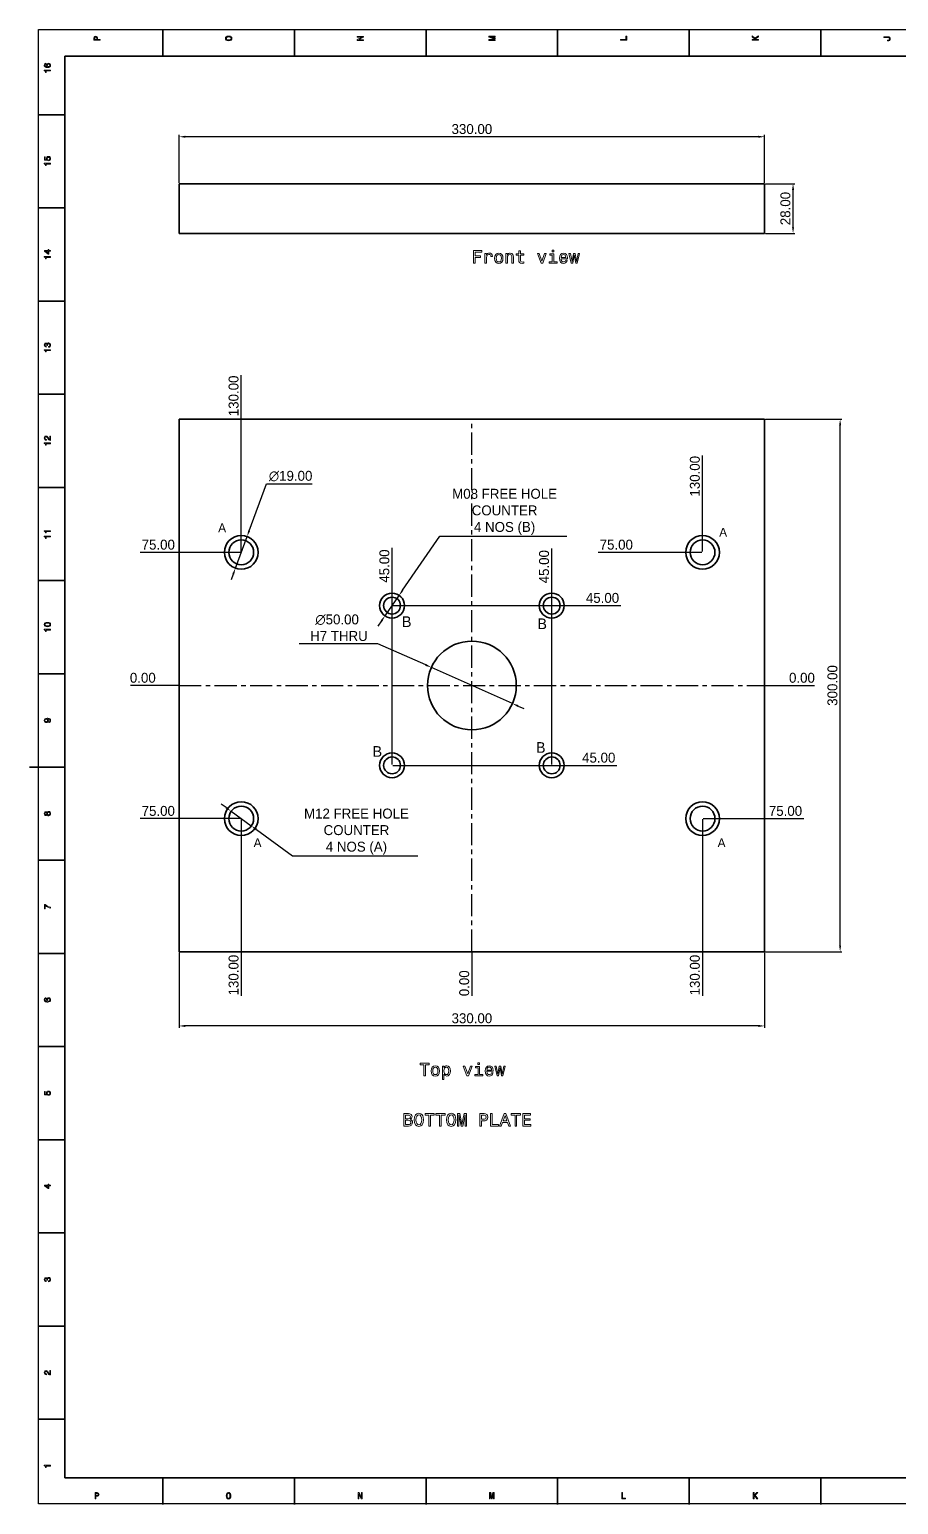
# Model space of a CAD drawing. Extents: x 0 to 1189, y 0 to 841.
# Drawn here: x 0 to 490, y 5 to 836 of the extents above; entities that cross this region are included whole.
import ezdxf

# ---------------------------------------------------------------- set-up
doc = ezdxf.new("R2010")
doc.units = 0
doc.linetypes.add('CENTER', pattern=[2, 1.25, -0.25, 0.25, -0.25])
doc.layers.add('LEVEL0', color=7, linetype='Continuous')
doc.dimstyles.new('5.6', dxfattribs={"dimtxt": 5.6, "dimasz": 3.5, "dimexe": 1, "dimexo": 0.4, "dimgap": 1.5, "dimtad": 1, "dimtoh": 1, "dimzin": 0, "dimdsep": 46, "dimtxsty": 'Standard', "dimcen": 0, "dimclrd": 5, "dimclre": 5, "dimclrt": 240, "dimadec": 0, "dimazin": 0, "dimtfac": 1, "dimtmove": 0, "dimatfit": 0, "dimfxl": 1, "dimtolj": 1, "dimtzin": 0, "dimarcsym": 1})

# ---------------------------------------------------------------- blocks, each defined once
blk = doc.blocks.new('*D55')
at = {"color": 5, "lineweight": -2, "transparency": 16777216}
blk.add_line((414.76, 466.43), (442.39, 466.43), dxfattribs=at)
at = {"layer": 'Defpoints', "color": 0, "transparency": 16777216}
for p in [(249.36, 466.43), (414.36, 466.43), (426.89, 466.43)]:
    blk.add_point(p, dxfattribs=at)
at = {"color": 240, "transparency": 16777216, "insert": (435.39, 470.73), "char_height": 5.6, "attachment_point": 5}
blk.add_mtext('\\A1;0.00', dxfattribs=at)
blk = doc.blocks.new('*D56')
at = {"color": 5, "lineweight": -2, "transparency": 16777216}
blk.add_line((249.36, 316.03), (249.36, 291.66), dxfattribs=at)
at = {"layer": 'Defpoints', "color": 0, "transparency": 16777216}
for p in [(249.36, 466.43), (249.36, 316.43), (249.36, 307.16)]:
    blk.add_point(p, dxfattribs=at)
at = {"color": 240, "transparency": 16777216, "insert": (245.06, 298.66), "char_height": 5.6, "attachment_point": 5, "rotation": 90}
blk.add_mtext('\\A1;0.00', dxfattribs=at)
blk = doc.blocks.new('*D57')
at = {"color": 5, "lineweight": -2, "transparency": 16777216}
blk.add_line((83.96, 466.43), (56.87, 466.43), dxfattribs=at)
at = {"layer": 'Defpoints', "color": 0, "transparency": 16777216}
for p in [(72.37, 466.43), (84.36, 466.43), (249.36, 466.43)]:
    blk.add_point(p, dxfattribs=at)
at = {"color": 240, "transparency": 16777216, "insert": (63.87, 470.73), "char_height": 5.6, "attachment_point": 5}
blk.add_mtext('\\A1;0.00', dxfattribs=at)
blk = doc.blocks.new('*D58')
at = {"color": 5, "lineweight": -2, "transparency": 16777216}
blk.add_line((119.36, 391.03), (119.36, 291.59), dxfattribs=at)
at = {"layer": 'Defpoints', "color": 0, "transparency": 16777216}
for p in [(249.36, 466.43), (119.36, 391.43), (119.36, 316.43)]:
    blk.add_point(p, dxfattribs=at)
at = {"color": 240, "transparency": 16777216, "insert": (115.06, 303.26), "char_height": 5.6, "attachment_point": 5, "rotation": 90}
blk.add_mtext('\\A1;130.00', dxfattribs=at)
blk = doc.blocks.new('*D59')
at = {"color": 5, "lineweight": -2, "transparency": 16777216}
blk.add_line((118.96, 391.43), (62.32, 391.43), dxfattribs=at)
at = {"layer": 'Defpoints', "color": 0, "transparency": 16777216}
for p in [(249.36, 466.43), (84.36, 391.43), (119.36, 391.43)]:
    blk.add_point(p, dxfattribs=at)
at = {"color": 240, "transparency": 16777216, "insert": (72.59, 395.73), "char_height": 5.6, "attachment_point": 5}
blk.add_mtext('\\A1;75.00', dxfattribs=at)
blk = doc.blocks.new('*D60')
at = {"color": 5, "lineweight": -2, "transparency": 16777216}
blk.add_line((204.36, 421.83), (204.36, 543.98), dxfattribs=at)
at = {"layer": 'Defpoints', "color": 0, "transparency": 16777216}
for p in [(204.36, 521.94), (249.36, 466.43), (204.36, 421.43)]:
    blk.add_point(p, dxfattribs=at)
at = {"color": 240, "transparency": 16777216, "insert": (200.06, 533.71), "char_height": 5.6, "attachment_point": 5, "rotation": 90}
blk.add_mtext('\\A1;45.00', dxfattribs=at)
blk = doc.blocks.new('*D61')
at = {"color": 5, "lineweight": -2, "transparency": 16777216}
blk.add_line((204.76, 421.43), (331.12, 421.43), dxfattribs=at)
at = {"layer": 'Defpoints', "color": 0, "transparency": 16777216}
for p in [(249.36, 466.43), (204.36, 421.43), (309.08, 421.43)]:
    blk.add_point(p, dxfattribs=at)
at = {"color": 240, "transparency": 16777216, "insert": (320.85, 425.73), "char_height": 5.6, "attachment_point": 5}
blk.add_mtext('\\A1;45.00', dxfattribs=at)
blk = doc.blocks.new('*D64')
at = {"color": 5, "lineweight": -2, "transparency": 16777216}
blk.add_line((378.96, 541.43), (320.49, 541.43), dxfattribs=at)
at = {"layer": 'Defpoints', "color": 0, "transparency": 16777216}
for p in [(342.52, 541.43), (379.36, 541.43), (249.36, 466.43)]:
    blk.add_point(p, dxfattribs=at)
at = {"color": 240, "transparency": 16777216, "insert": (330.75, 545.73), "char_height": 5.6, "attachment_point": 5}
blk.add_mtext('\\A1;75.00', dxfattribs=at)
blk = doc.blocks.new('*D65')
at = {"color": 5, "lineweight": -2, "transparency": 16777216}
blk.add_line((379.36, 541.83), (379.36, 595.97), dxfattribs=at)
at = {"layer": 'Defpoints', "color": 0, "transparency": 16777216}
for p in [(379.36, 571.14), (379.36, 541.43), (249.36, 466.43)]:
    blk.add_point(p, dxfattribs=at)
at = {"color": 240, "transparency": 16777216, "insert": (375.06, 584.3), "char_height": 5.6, "attachment_point": 5, "rotation": 90}
blk.add_mtext('\\A1;130.00', dxfattribs=at)
blk = doc.blocks.new('*D66')
at = {"color": 5, "lineweight": -2, "transparency": 16777216}
blk.add_line((379.76, 391.43), (436.39, 391.43), dxfattribs=at)
at = {"layer": 'Defpoints', "color": 0, "transparency": 16777216}
for p in [(249.36, 466.43), (379.36, 391.43), (414.36, 391.43)]:
    blk.add_point(p, dxfattribs=at)
at = {"color": 240, "transparency": 16777216, "insert": (426.12, 395.73), "char_height": 5.6, "attachment_point": 5}
blk.add_mtext('\\A1;75.00', dxfattribs=at)
blk = doc.blocks.new('*D67')
at = {"color": 5, "lineweight": -2, "transparency": 16777216}
blk.add_line((379.36, 391.03), (379.36, 291.59), dxfattribs=at)
at = {"layer": 'Defpoints', "color": 0, "transparency": 16777216}
for p in [(249.36, 466.43), (379.36, 391.43), (379.36, 316.43)]:
    blk.add_point(p, dxfattribs=at)
at = {"color": 240, "transparency": 16777216, "insert": (375.06, 303.26), "char_height": 5.6, "attachment_point": 5, "rotation": 90}
blk.add_mtext('\\A1;130.00', dxfattribs=at)
blk = doc.blocks.new('*D68')
at = {"color": 5, "lineweight": -2, "transparency": 16777216}
blk.add_line((118.96, 541.43), (62.32, 541.43), dxfattribs=at)
at = {"layer": 'Defpoints', "color": 0, "transparency": 16777216}
for p in [(84.36, 541.43), (119.36, 541.43), (249.36, 466.43)]:
    blk.add_point(p, dxfattribs=at)
at = {"color": 240, "transparency": 16777216, "insert": (72.59, 545.73), "char_height": 5.6, "attachment_point": 5}
blk.add_mtext('\\A1;75.00', dxfattribs=at)
blk = doc.blocks.new('*D69')
at = {"color": 5, "lineweight": -2, "transparency": 16777216}
blk.add_line((119.36, 541.83), (119.36, 641.26), dxfattribs=at)
at = {"layer": 'Defpoints', "color": 0, "transparency": 16777216}
for p in [(119.36, 616.43), (119.36, 541.43), (249.36, 466.43)]:
    blk.add_point(p, dxfattribs=at)
at = {"color": 240, "transparency": 16777216, "insert": (115.06, 629.59), "char_height": 5.6, "attachment_point": 5, "rotation": 90}
blk.add_mtext('\\A1;130.00', dxfattribs=at)
blk = doc.blocks.new('*D70')
at = {"color": 5, "lineweight": -2, "transparency": 16777216}
blk.add_line((294.36, 421.83), (294.36, 543.61), dxfattribs=at)
at = {"layer": 'Defpoints', "color": 0, "transparency": 16777216}
for p in [(294.36, 521.58), (249.36, 466.43), (294.36, 421.43)]:
    blk.add_point(p, dxfattribs=at)
at = {"color": 240, "transparency": 16777216, "insert": (290.06, 533.35), "char_height": 5.6, "attachment_point": 5, "rotation": 90}
blk.add_mtext('\\A1;45.00', dxfattribs=at)
blk = doc.blocks.new('*D71')
at = {"color": 5, "lineweight": -2, "transparency": 16777216}
blk.add_line((204.76, 511.43), (333.24, 511.43), dxfattribs=at)
at = {"layer": 'Defpoints', "color": 0, "transparency": 16777216}
for p in [(204.36, 511.43), (311.21, 511.43), (249.36, 466.43)]:
    blk.add_point(p, dxfattribs=at)
at = {"color": 240, "transparency": 16777216, "insert": (322.98, 515.73), "char_height": 5.6, "attachment_point": 5}
blk.add_mtext('\\A1;45.00', dxfattribs=at)
blk = doc.blocks.new('*D72')
at = {"color": 5, "lineweight": -2, "transparency": 16777216}
for p, q in [((84.36, 749.53), (84.36, 776.58)), ((410.86, 775.58), (87.86, 775.58)), ((414.36, 749.53), (414.36, 776.58))]:
    blk.add_line(p, q, dxfattribs=at)
at = {"color": 5, "transparency": 16777216}
for points in [[(87.86, 776.16), (87.86, 775), (84.36, 775.58)], [(410.86, 776.16), (410.86, 775), (414.36, 775.58)]]:
    blk.add_solid(points, dxfattribs=at)
at = {"layer": 'Defpoints', "color": 0, "transparency": 16777216}
for p in [(84.36, 775.58), (84.36, 749.13), (414.36, 749.13)]:
    blk.add_point(p, dxfattribs=at)
at = {"color": 240, "transparency": 16777216, "insert": (249.36, 779.88), "char_height": 5.6, "attachment_point": 5}
blk.add_mtext('\\A1;330.00', dxfattribs=at)
blk = doc.blocks.new('*D73')
at = {"color": 5, "lineweight": -2, "transparency": 16777216}
for p, q in [((414.76, 749.13), (431.38, 749.13)), ((430.38, 724.63), (430.38, 745.63)), ((414.76, 721.13), (431.38, 721.13))]:
    blk.add_line(p, q, dxfattribs=at)
at = {"color": 5, "transparency": 16777216}
for points in [[(429.79, 745.63), (430.96, 745.63), (430.38, 749.13)], [(429.79, 724.63), (430.96, 724.63), (430.38, 721.13)]]:
    blk.add_solid(points, dxfattribs=at)
at = {"layer": 'Defpoints', "color": 0, "transparency": 16777216}
for p in [(414.36, 749.13), (430.38, 749.13), (414.36, 721.13)]:
    blk.add_point(p, dxfattribs=at)
at = {"color": 240, "transparency": 16777216, "insert": (426.08, 735.13), "char_height": 5.6, "attachment_point": 5, "rotation": 90}
blk.add_mtext('\\A1;28.00', dxfattribs=at)
blk = doc.blocks.new('*D74')
at = {"color": 5, "lineweight": -2, "transparency": 16777216}
for p, q in [((84.36, 316.03), (84.36, 273.61)), ((414.36, 316.03), (414.36, 273.61)), ((410.86, 274.61), (87.86, 274.61))]:
    blk.add_line(p, q, dxfattribs=at)
at = {"color": 5, "transparency": 16777216}
for points in [[(87.86, 275.2), (87.86, 274.03), (84.36, 274.61)], [(410.86, 275.2), (410.86, 274.03), (414.36, 274.61)]]:
    blk.add_solid(points, dxfattribs=at)
at = {"layer": 'Defpoints', "color": 0, "transparency": 16777216}
for p in [(84.36, 316.43), (414.36, 316.43), (84.36, 274.61)]:
    blk.add_point(p, dxfattribs=at)
at = {"color": 240, "transparency": 16777216, "insert": (249.36, 278.91), "char_height": 5.6, "attachment_point": 5}
blk.add_mtext('\\A1;330.00', dxfattribs=at)
blk = doc.blocks.new('*D75')
at = {"color": 5, "lineweight": -2, "transparency": 16777216}
for p, q in [((196.36, 489.98), (151.92, 489.98)), ((223.31, 478), (196.36, 489.98)), ((272.2, 456.28), (226.51, 476.58)), ((275.4, 454.85), (278.6, 453.43))]:
    blk.add_line(p, q, dxfattribs=at)
at = {"color": 5, "transparency": 16777216}
for points in [[(223.55, 478.53), (223.07, 477.47), (226.51, 476.58)], [(275.64, 455.39), (275.16, 454.32), (272.2, 456.28)]]:
    blk.add_solid(points, dxfattribs=at)
at = {"layer": 'Defpoints', "color": 0, "transparency": 16777216}
for p in [(226.51, 476.58), (272.2, 456.28)]:
    blk.add_point(p, dxfattribs=at)
at = {"color": 240, "transparency": 16777216, "insert": (173.39, 498.94), "char_height": 5.6, "attachment_point": 5}
blk.add_mtext('\\A1;∅50.00 \\P H7 THRU', dxfattribs=at)
blk = doc.blocks.new('*D76')
at = {"color": 5, "lineweight": -2, "transparency": 16777216}
for p, q in [((110.86, 397.59), (108.02, 399.65)), ((113.69, 395.54), (125.02, 387.32)), ((127.86, 385.26), (148.26, 370.47)), ((148.26, 370.47), (218.83, 370.47))]:
    blk.add_line(p, q, dxfattribs=at)
at = {"color": 5, "transparency": 16777216}
for points in [[(111.2, 398.06), (110.51, 397.12), (113.69, 395.54)], [(128.2, 385.74), (127.51, 384.79), (125.02, 387.32)]]:
    blk.add_solid(points, dxfattribs=at)
at = {"layer": 'Defpoints', "color": 0, "transparency": 16777216}
for p in [(113.69, 395.54), (125.02, 387.32)]:
    blk.add_point(p, dxfattribs=at)
at = {"color": 240, "transparency": 16777216, "insert": (184.29, 384.1), "char_height": 5.6, "attachment_point": 5}
blk.add_mtext('\\A1;M12 FREE HOLE\\PCOUNTER\\P4 NOS (A)', dxfattribs=at)
blk = doc.blocks.new('*D78')
at = {"color": 5, "lineweight": -2, "transparency": 16777216}
for p, q in [((210.3, 520.08), (231.29, 550.61)), ((231.29, 550.61), (302.79, 550.61)), ((200.39, 505.66), (208.32, 517.2)), ((198.41, 502.77), (196.42, 499.89))]:
    blk.add_line(p, q, dxfattribs=at)
at = {"color": 5, "transparency": 16777216}
for points in [[(209.82, 520.41), (210.78, 519.75), (208.32, 517.2)], [(197.93, 503.11), (198.89, 502.44), (200.39, 505.66)]]:
    blk.add_solid(points, dxfattribs=at)
at = {"layer": 'Defpoints', "color": 0, "transparency": 16777216}
for p in [(208.32, 517.2), (200.39, 505.66)]:
    blk.add_point(p, dxfattribs=at)
at = {"color": 240, "transparency": 16777216, "insert": (267.79, 564.24), "char_height": 5.6, "attachment_point": 5}
blk.add_mtext('\\A1;M08 FREE HOLE\\PCOUNTER\\P4 NOS (B)', dxfattribs=at)
blk = doc.blocks.new('*D80')
at = {"color": 5, "lineweight": -2, "transparency": 16777216}
for p, q in [((123.84, 553.63), (133.55, 580.06)), ((133.55, 580.06), (159.31, 580.06)), ((116.08, 532.51), (122.63, 550.34)), ((114.87, 529.22), (113.67, 525.94))]:
    blk.add_line(p, q, dxfattribs=at)
at = {"color": 5, "transparency": 16777216}
for points in [[(123.29, 553.83), (124.39, 553.43), (122.63, 550.34)], [(114.33, 529.43), (115.42, 529.02), (116.08, 532.51)]]:
    blk.add_solid(points, dxfattribs=at)
at = {"layer": 'Defpoints', "color": 0, "transparency": 16777216}
for p in [(122.63, 550.34), (116.08, 532.51)]:
    blk.add_point(p, dxfattribs=at)
at = {"color": 240, "transparency": 16777216, "insert": (147.18, 584.36), "char_height": 5.6, "attachment_point": 5}
blk.add_mtext('\\A1;∅19.00', dxfattribs=at)
blk = doc.blocks.new('*D113')
at = {"color": 5, "lineweight": -2, "transparency": 16777216}
for p, q in [((414.76, 616.43), (457.9, 616.43)), ((456.9, 319.93), (456.9, 612.93)), ((414.76, 316.43), (457.9, 316.43))]:
    blk.add_line(p, q, dxfattribs=at)
at = {"color": 5, "transparency": 16777216}
for points in [[(456.32, 612.93), (457.49, 612.93), (456.9, 616.43)], [(456.32, 319.93), (457.49, 319.93), (456.9, 316.43)]]:
    blk.add_solid(points, dxfattribs=at)
at = {"layer": 'Defpoints', "color": 0, "transparency": 16777216}
for p in [(414.36, 616.43), (456.9, 616.43), (414.36, 316.43)]:
    blk.add_point(p, dxfattribs=at)
at = {"color": 240, "transparency": 16777216, "insert": (452.6, 466.43), "char_height": 5.6, "attachment_point": 5, "rotation": 90}
blk.add_mtext('\\A1;300.00', dxfattribs=at)

msp = doc.modelspace()

# ---------------------------------------------------------------- linework, layer by layer
at = {"color": 7, "lineweight": 35, "ltscale": 0.375}
for p, q in [((75.1, 821), (75.1, 836)), ((149.3, 821), (149.3, 836)), ((223.5, 821), (223.5, 836)), ((297.7, 821), (297.7, 836)), ((371.9, 821), (371.9, 836)), ((446.1, 821), (446.1, 836)), ((20, 788), (5, 788)), ((20, 735.5), (5, 735.5)), ((20, 683), (5, 683)), ((20, 630.5), (5, 630.5)), ((20, 578), (5, 578)), ((20, 525.5), (5, 525.5)), ((20, 473), (5, 473)), ((20, 368), (5, 368)), ((20, 315.5), (5, 315.5)), ((20, 263), (5, 263)), ((20, 210.5), (5, 210.5)), ((20, 158), (5, 158)), ((20, 105.5), (5, 105.5)), ((20, 53), (5, 53)), ((75.1, 20), (75.1, 5)), ((149.3, 20), (149.3, 5)), ((223.5, 20), (223.5, 5)), ((297.7, 20), (297.7, 5)), ((371.9, 20), (371.9, 5)), ((446.1, 20), (446.1, 5))]:
    msp.add_line(p, q, dxfattribs=at)
at = {"color": 7, "lineweight": 35}
for p, q in [((1169, 821), (20, 821)), ((20, 821), (20, 20)), ((84.355, 721.132), (84.355, 749.132)), ((414.355, 749.132), (84.355, 749.132)), ((414.355, 721.132), (414.355, 749.132)), ((414.355, 721.132), (84.355, 721.132)), ((84.355, 616.427), (414.355, 616.427)), ((84.355, 316.427), (84.355, 616.427)), ((414.355, 616.427), (414.355, 316.427)), ((20, 420.5), (0, 420.5)), ((414.355, 316.427), (84.355, 316.427)), ((20, 20), (1169, 20))]:
    msp.add_line(p, q, dxfattribs=at)
msp.add_lwpolyline([(5, 836), (1183.989, 836), (1183.989, 5.302), (5, 5.302)], close=True)
at = {"color": 7, "lineweight": 13}
for points in [[(39.833, 829.936), (39.833, 830.4), (38.356, 830.4), (38.356, 830.914), (38.33, 831.434), (38.154, 831.847), (37.811, 832.115), (37.342, 832.205), (36.908, 832.135), (36.59, 831.933), (36.399, 831.6), (36.333, 831.146), (36.333, 829.936)], [(36.762, 831.02), (36.792, 831.323), (36.888, 831.545), (37.064, 831.676), (37.342, 831.721), (37.634, 831.671), (37.811, 831.535), (37.902, 831.303), (37.927, 830.985), (37.927, 830.4), (36.762, 830.4)], [(112.283, 829.704), (113.07, 829.795), (113.65, 830.057), (114.008, 830.465), (114.129, 831), (114.008, 831.53), (113.65, 831.943), (113.07, 832.2), (112.283, 832.296), (111.502, 832.2), (111.184, 832.089), (110.922, 831.943), (110.563, 831.53), (110.473, 831.277), (110.437, 831), (110.563, 830.46), (110.916, 830.052), (111.496, 829.795)], [(112.283, 830.188), (111.673, 830.244), (111.224, 830.41), (110.952, 830.667), (110.856, 831), (110.952, 831.328), (111.229, 831.585), (111.678, 831.751), (112.283, 831.812), (112.893, 831.751), (113.342, 831.585), (113.615, 831.328), (113.705, 831), (113.615, 830.667), (113.342, 830.41), (112.898, 830.244)], [(188.233, 829.85), (188.233, 830.269), (185.364, 830.269), (188.233, 831.61), (188.233, 832.15), (184.733, 832.15), (184.733, 831.726), (187.603, 831.726), (184.733, 830.4), (184.733, 829.85)], [(262.433, 829.739), (262.433, 830.128), (259.256, 830.128), (262.433, 830.783), (262.433, 831.217), (259.256, 831.867), (262.433, 831.867), (262.433, 832.261), (258.933, 832.261), (258.933, 831.646), (262.02, 831), (258.933, 830.359), (258.933, 829.739)], [(336.633, 829.976), (336.633, 832.226), (336.21, 832.226), (336.21, 830.44), (333.133, 830.44), (333.133, 829.976)], [(410.833, 829.906), (410.833, 830.37), (409.588, 830.37), (409.144, 830.783), (410.833, 831.958), (410.833, 832.523), (408.806, 831.111), (407.333, 832.483), (407.333, 831.867), (408.952, 830.37), (407.333, 830.37), (407.333, 829.906)], [(483.873, 831.403), (484.246, 831.368), (484.504, 831.262), (484.66, 831.045), (484.705, 830.713), (484.66, 830.385), (484.514, 830.168), (484.257, 830.042), (483.883, 830.006), (483.631, 830.017), (483.631, 829.563), (483.888, 829.553), (484.448, 829.613), (484.837, 829.82), (485.053, 830.178), (485.129, 830.708), (485.053, 831.232), (484.837, 831.59), (484.453, 831.797), (483.893, 831.862), (481.533, 831.862), (481.533, 831.403)], [(9.276, 816.978), (8.868, 816.883), (8.565, 816.661), (8.374, 816.318), (8.308, 815.874), (8.343, 815.576), (8.439, 815.319), (8.595, 815.092), (8.817, 814.901), (9.095, 814.749), (9.433, 814.638), (9.831, 814.568), (10.28, 814.548), (10.996, 814.628), (11.515, 814.875), (11.828, 815.274), (11.934, 815.818), (11.843, 816.308), (11.606, 816.681), (11.233, 816.923), (10.759, 817.009), (10.28, 816.923), (9.912, 816.691), (9.68, 816.333), (9.599, 815.889), (9.7, 815.41), (9.987, 815.052), (9.433, 815.128), (9.034, 815.289), (8.797, 815.536), (8.716, 815.879), (8.757, 816.131), (8.863, 816.323), (9.039, 816.449), (9.276, 816.514)], [(10.764, 816.519), (11.082, 816.464), (11.324, 816.323), (11.485, 816.096), (11.536, 815.813), (11.485, 815.516), (11.329, 815.289), (11.087, 815.143), (10.769, 815.097), (10.456, 815.148), (10.219, 815.289), (10.068, 815.521), (10.013, 815.834), (10.068, 816.106), (10.214, 816.323), (10.451, 816.464)], [(11.833, 812.641), (11.833, 813.1), (8.308, 813.1), (8.308, 812.757), (8.616, 812.666), (8.822, 812.485), (8.943, 812.208), (8.984, 811.824), (9.342, 811.824), (9.342, 812.641)], [(11.833, 760.141), (11.833, 760.6), (8.308, 760.6), (8.308, 760.257), (8.616, 760.166), (8.822, 759.985), (8.943, 759.708), (8.984, 759.324), (9.342, 759.324), (9.342, 760.141)], [(10.92, 762.017), (11.334, 762.128), (11.657, 762.375), (11.858, 762.738), (11.934, 763.202), (11.843, 763.712), (11.596, 764.11), (11.203, 764.362), (10.698, 764.458), (10.229, 764.372), (9.861, 764.13), (9.624, 763.752), (9.539, 763.263), (9.599, 762.885), (9.765, 762.592), (8.822, 762.733), (8.822, 764.267), (8.409, 764.267), (8.409, 762.396), (10.265, 762.118), (10.265, 762.522), (10.028, 762.814), (9.942, 763.187), (9.997, 763.51), (10.159, 763.757), (10.406, 763.914), (10.724, 763.969), (11.041, 763.914), (11.289, 763.752), (11.445, 763.505), (11.5, 763.187), (11.465, 762.92), (11.349, 762.713), (11.168, 762.562), (10.92, 762.486)], [(11.833, 707.641), (11.833, 708.1), (8.308, 708.1), (8.308, 707.757), (8.616, 707.666), (8.822, 707.485), (8.943, 707.208), (8.984, 706.824), (9.342, 706.824), (9.342, 707.641)], [(11.833, 711.045), (11.833, 711.499), (10.966, 711.499), (10.966, 711.999), (10.562, 711.999), (10.562, 711.499), (8.409, 711.499), (8.409, 711.04), (10.522, 709.507), (10.966, 709.507), (10.966, 711.045)], [(10.562, 709.931), (8.994, 711.045), (10.562, 711.045)], [(250.324, 704.419), (251.262, 704.419), (251.262, 707.636), (254.207, 707.636), (254.207, 708.473), (251.262, 708.473), (251.262, 710.571), (254.883, 710.571), (254.883, 711.419), (250.324, 711.419)], [(256.708, 704.419), (257.596, 704.419), (257.596, 707.515), (257.687, 708.262), (257.959, 708.796), (258.403, 709.119), (258.998, 709.23), (259.442, 709.159), (259.775, 708.957), (259.976, 708.615), (260.047, 708.151), (260.945, 708.151), (260.824, 708.968), (260.491, 709.553), (259.936, 709.906), (259.18, 710.027), (258.665, 709.946), (258.221, 709.744), (257.828, 709.401), (257.515, 708.937), (257.515, 709.835), (256.708, 709.835)], [(262.185, 707.122), (262.347, 705.891), (262.811, 704.983), (263.547, 704.419), (264.536, 704.227), (265.514, 704.419), (266.25, 704.973), (266.714, 705.881), (266.886, 707.122), (266.714, 708.352), (266.25, 709.27), (265.514, 709.825), (264.536, 710.027), (263.547, 709.825), (262.811, 709.26), (262.347, 708.352)], [(263.093, 707.132), (263.184, 708.04), (263.466, 708.695), (263.92, 709.099), (264.536, 709.24), (265.141, 709.099), (265.595, 708.705), (265.877, 708.04), (265.978, 707.132), (265.877, 706.214), (265.595, 705.548), (265.141, 705.145), (264.536, 705.014), (263.92, 705.145), (263.466, 705.548), (263.184, 706.214)], [(268.52, 704.419), (269.407, 704.419), (269.407, 707.545), (269.498, 708.262), (269.791, 708.786), (270.244, 709.109), (270.85, 709.23), (271.334, 709.129), (271.636, 708.857), (271.788, 708.403), (271.838, 707.798), (271.838, 704.419), (272.726, 704.419), (272.726, 707.979), (272.685, 708.695), (272.504, 709.29), (271.909, 709.835), (270.981, 710.027), (270.466, 709.956), (270.033, 709.764), (269.659, 709.442), (269.367, 709.008), (269.367, 709.835), (268.52, 709.835)], [(275.782, 708.897), (275.782, 706.184), (275.842, 705.306), (276.125, 704.701), (276.69, 704.348), (277.648, 704.227), (278.697, 704.277), (278.697, 705.044), (277.93, 704.983), (277.234, 705.064), (276.861, 705.316), (276.7, 705.74), (276.67, 706.335), (276.67, 708.897), (278.697, 708.897), (278.697, 709.653), (276.67, 709.653), (276.67, 711.237), (275.782, 711.237), (275.782, 709.653), (274.249, 709.653), (274.249, 708.897)], [(288.36, 704.419), (289.298, 704.419), (291.275, 709.835), (290.357, 709.835), (288.834, 705.468), (287.28, 709.835), (286.353, 709.835)], [(295.521, 705.165), (295.521, 709.653), (293.242, 709.653), (293.242, 708.897), (294.634, 708.897), (294.634, 705.165), (292.818, 705.165), (292.818, 704.419), (297.357, 704.419), (297.357, 705.165)], [(295.551, 711.661), (294.613, 711.661), (294.613, 710.652), (295.551, 710.652)], [(299.657, 706.87), (303.207, 706.87), (303.217, 707.283), (303.056, 708.443), (302.612, 709.31), (301.906, 709.835), (300.968, 710.027), (300.05, 709.825), (299.344, 709.26), (298.89, 708.342), (298.729, 707.132), (298.88, 705.891), (299.334, 704.983), (300.03, 704.419), (300.938, 704.227), (301.724, 704.358), (302.37, 704.701), (302.844, 705.246), (303.116, 705.972), (302.239, 705.972), (302.057, 705.568), (301.795, 705.266), (301.048, 705.024), (300.474, 705.135), (300.04, 705.488), (299.757, 706.063), (299.657, 706.839)], [(299.657, 707.616), (299.768, 708.312), (300.04, 708.826), (300.453, 709.139), (300.998, 709.25), (301.533, 709.139), (301.946, 708.826), (302.198, 708.312), (302.289, 707.616)], [(306.233, 704.419), (307.04, 709.018), (307.847, 704.419), (308.694, 704.419), (310.025, 709.835), (309.168, 709.835), (308.27, 705.236), (307.474, 709.835), (306.596, 709.835), (305.799, 705.236), (304.902, 709.835), (304.054, 709.835), (305.386, 704.419)], [(10.734, 656.997), (10.769, 656.997), (11.253, 657.078), (11.616, 657.315), (11.848, 657.688), (11.934, 658.182), (11.848, 658.707), (11.626, 659.1), (11.273, 659.352), (10.82, 659.443), (10.522, 659.403), (10.28, 659.292), (10.093, 659.11), (9.957, 658.868), (9.685, 659.196), (9.251, 659.312), (8.858, 659.236), (8.56, 659.019), (8.374, 658.666), (8.308, 658.182), (8.389, 657.728), (8.611, 657.38), (8.964, 657.153), (9.433, 657.078), (9.468, 657.078), (9.468, 657.527), (9.145, 657.567), (8.913, 657.698), (8.772, 657.91), (8.722, 658.208), (8.762, 658.47), (8.868, 658.661), (9.039, 658.777), (9.271, 658.823), (9.518, 658.777), (9.685, 658.656), (9.786, 658.445), (9.816, 658.157), (9.811, 657.96), (10.209, 657.96), (10.199, 658.208), (10.245, 658.525), (10.366, 658.762), (10.562, 658.903), (10.82, 658.954), (11.112, 658.898), (11.329, 658.752), (11.465, 658.52), (11.51, 658.213), (11.46, 657.895), (11.309, 657.663), (11.067, 657.517), (10.734, 657.461)], [(11.833, 655.141), (11.833, 655.6), (8.308, 655.6), (8.308, 655.257), (8.616, 655.166), (8.822, 654.985), (8.943, 654.708), (8.984, 654.324), (9.342, 654.324), (9.342, 655.141)], [(11.833, 604.537), (11.833, 606.943), (11.399, 606.943), (11.399, 605.042), (11.162, 605.148), (10.966, 605.329), (10.608, 605.889), (10.456, 606.187), (10.24, 606.519), (9.987, 606.756), (9.69, 606.893), (9.352, 606.943), (8.928, 606.857), (8.595, 606.62), (8.384, 606.257), (8.308, 605.788), (8.394, 605.304), (8.631, 604.936), (9.009, 604.699), (9.508, 604.618), (9.579, 604.618), (9.579, 605.077), (9.539, 605.077), (9.196, 605.122), (8.943, 605.259), (8.782, 605.476), (8.727, 605.763), (8.777, 606.055), (8.903, 606.272), (9.1, 606.414), (9.347, 606.464), (9.579, 606.429), (9.776, 606.333), (9.947, 606.172), (10.098, 605.95), (10.26, 605.652), (10.572, 605.158), (10.905, 604.81), (11.309, 604.603), (11.818, 604.537)], [(11.833, 602.641), (11.833, 603.1), (8.308, 603.1), (8.308, 602.757), (8.616, 602.666), (8.822, 602.485), (8.943, 602.208), (8.984, 601.824), (9.342, 601.824), (9.342, 602.641)], [(11.833, 553.177), (11.833, 553.636), (8.308, 553.636), (8.308, 553.293), (8.616, 553.202), (8.822, 553.021), (8.943, 552.744), (8.984, 552.36), (9.342, 552.36), (9.342, 553.177)], [(11.833, 550.141), (11.833, 550.6), (8.308, 550.6), (8.308, 550.257), (8.616, 550.166), (8.822, 549.985), (8.943, 549.708), (8.984, 549.324), (9.342, 549.324), (9.342, 550.141)], [(10.124, 499.553), (10.915, 499.628), (11.48, 499.865), (11.823, 500.244), (11.934, 500.768), (11.823, 501.287), (11.48, 501.666), (10.915, 501.898), (10.124, 501.978), (9.337, 501.898), (9.024, 501.802), (8.767, 501.666), (8.424, 501.287), (8.308, 500.768), (8.424, 500.244), (8.772, 499.865), (9.337, 499.628)], [(10.124, 500.037), (9.513, 500.077), (9.075, 500.203), (8.817, 500.43), (8.727, 500.768), (8.817, 501.101), (9.075, 501.328), (9.513, 501.454), (10.124, 501.494), (10.739, 501.454), (11.178, 501.328), (11.435, 501.101), (11.521, 500.768), (11.435, 500.43), (11.178, 500.203), (10.739, 500.077)], [(11.833, 497.641), (11.833, 498.1), (8.308, 498.1), (8.308, 497.757), (8.616, 497.666), (8.822, 497.485), (8.943, 497.208), (8.984, 496.824), (9.342, 496.824), (9.342, 497.641)], [(10.966, 445.54), (11.364, 445.615), (11.672, 445.832), (11.863, 446.175), (11.934, 446.629), (11.899, 446.927), (11.808, 447.194), (11.652, 447.421), (11.43, 447.612), (11.152, 447.764), (10.809, 447.875), (10.416, 447.94), (9.962, 447.965), (9.251, 447.88), (8.732, 447.633), (8.419, 447.239), (8.308, 446.7), (8.399, 446.205), (8.641, 445.832), (9.014, 445.59), (9.483, 445.509), (9.967, 445.59), (10.335, 445.827), (10.567, 446.18), (10.643, 446.629), (10.547, 447.103), (10.255, 447.461), (10.814, 447.38), (11.213, 447.219), (11.45, 446.972), (11.526, 446.634), (11.49, 446.372), (11.379, 446.18), (11.203, 446.054), (10.966, 446.004)], [(9.478, 445.999), (9.165, 446.049), (8.918, 446.19), (8.762, 446.412), (8.706, 446.7), (8.762, 446.997), (8.918, 447.224), (9.16, 447.365), (9.473, 447.421), (9.791, 447.365), (10.028, 447.224), (10.174, 446.992), (10.224, 446.684), (10.174, 446.407), (10.028, 446.19), (9.796, 446.049)], [(9.947, 393.625), (10.088, 393.367), (10.285, 393.191), (10.532, 393.08), (10.83, 393.045), (11.278, 393.125), (11.626, 393.357), (11.848, 393.736), (11.934, 394.25), (11.848, 394.759), (11.626, 395.138), (11.278, 395.37), (10.83, 395.455), (10.532, 395.415), (10.285, 395.309), (10.088, 395.128), (9.947, 394.875), (9.826, 395.077), (9.66, 395.218), (9.458, 395.304), (9.211, 395.334), (8.853, 395.254), (8.565, 395.042), (8.379, 394.699), (8.308, 394.25), (8.379, 393.796), (8.565, 393.453), (8.853, 393.236), (9.211, 393.161), (9.458, 393.186), (9.66, 393.272)], [(9.251, 393.64), (9.029, 393.68), (8.858, 393.801), (8.752, 393.993), (8.711, 394.25), (8.752, 394.502), (8.858, 394.694), (9.029, 394.815), (9.251, 394.86), (9.478, 394.815), (9.655, 394.694), (9.771, 394.502), (9.806, 394.25), (9.765, 393.993), (9.655, 393.801), (9.478, 393.68)], [(10.82, 393.529), (10.552, 393.574), (10.351, 393.72), (10.219, 393.947), (10.174, 394.25), (10.219, 394.548), (10.351, 394.775), (10.552, 394.921), (10.82, 394.971), (11.107, 394.921), (11.324, 394.775), (11.465, 394.548), (11.51, 394.25), (11.465, 393.947), (11.324, 393.72), (11.107, 393.574)], [(11.833, 341.049), (11.833, 341.558), (11.001, 341.725), (10.224, 342.017), (9.503, 342.431), (8.827, 342.97), (8.409, 342.97), (8.409, 340.57), (8.868, 340.57), (8.868, 342.486), (9.549, 341.932), (10.26, 341.513), (11.016, 341.22)], [(9.276, 290.46), (8.868, 290.365), (8.565, 290.143), (8.374, 289.8), (8.308, 289.356), (8.343, 289.058), (8.439, 288.801), (8.595, 288.574), (8.817, 288.383), (9.095, 288.231), (9.433, 288.12), (9.831, 288.05), (10.28, 288.03), (10.996, 288.11), (11.515, 288.357), (11.828, 288.756), (11.934, 289.3), (11.843, 289.79), (11.606, 290.163), (11.233, 290.405), (10.759, 290.491), (10.28, 290.405), (9.912, 290.173), (9.68, 289.815), (9.599, 289.371), (9.7, 288.892), (9.987, 288.534), (9.433, 288.61), (9.034, 288.771), (8.797, 289.018), (8.716, 289.361), (8.757, 289.613), (8.863, 289.805), (9.039, 289.931), (9.276, 289.996)], [(10.764, 290.001), (11.082, 289.946), (11.324, 289.805), (11.485, 289.578), (11.536, 289.295), (11.485, 288.998), (11.329, 288.771), (11.087, 288.625), (10.769, 288.579), (10.456, 288.63), (10.219, 288.771), (10.068, 289.003), (10.013, 289.316), (10.068, 289.588), (10.214, 289.805), (10.451, 289.946)], [(222.238, 246.592), (223.166, 246.592), (223.166, 252.745), (225.284, 252.745), (225.284, 253.592), (220.11, 253.592), (220.11, 252.745), (222.238, 252.745)], [(226.424, 249.295), (226.585, 248.065), (227.049, 247.157), (227.785, 246.592), (228.774, 246.401), (229.752, 246.592), (230.489, 247.147), (230.953, 248.055), (231.124, 249.295), (230.953, 250.526), (230.489, 251.444), (229.752, 251.999), (228.774, 252.2), (227.785, 251.999), (227.049, 251.434), (226.585, 250.526)], [(227.332, 249.306), (227.422, 250.213), (227.705, 250.869), (228.159, 251.272), (228.774, 251.414), (229.379, 251.272), (229.833, 250.879), (230.115, 250.213), (230.216, 249.306), (230.115, 248.388), (229.833, 247.722), (229.379, 247.318), (228.774, 247.187), (228.159, 247.318), (227.705, 247.722), (227.422, 248.388)], [(233.595, 251.172), (233.595, 252.009), (232.708, 252.009), (232.708, 244.494), (233.595, 244.494), (233.595, 247.419), (233.908, 246.945), (234.261, 246.633), (235.149, 246.401), (235.996, 246.592), (236.662, 247.167), (237.095, 248.075), (237.257, 249.306), (237.095, 250.526), (236.662, 251.434), (235.996, 251.999), (235.149, 252.2), (234.664, 252.14), (234.251, 251.948), (233.898, 251.625)], [(234.997, 247.197), (234.402, 247.329), (233.968, 247.732), (233.696, 248.388), (233.605, 249.306), (233.696, 250.213), (233.968, 250.869), (234.402, 251.262), (234.997, 251.404), (235.542, 251.262), (235.976, 250.859), (236.248, 250.203), (236.349, 249.306), (236.248, 248.398), (235.976, 247.732), (235.542, 247.329)], [(246.526, 246.592), (247.464, 246.592), (249.441, 252.009), (248.523, 252.009), (247, 247.641), (245.447, 252.009), (244.519, 252.009)], [(253.687, 247.339), (253.687, 251.827), (251.408, 251.827), (251.408, 251.071), (252.8, 251.071), (252.8, 247.339), (250.984, 247.339), (250.984, 246.592), (255.523, 246.592), (255.523, 247.339)], [(253.718, 253.834), (252.78, 253.834), (252.78, 252.826), (253.718, 252.826)], [(257.823, 249.043), (261.373, 249.043), (261.383, 249.457), (261.222, 250.617), (260.778, 251.484), (260.072, 252.009), (259.134, 252.2), (258.216, 251.999), (257.51, 251.434), (257.056, 250.516), (256.895, 249.306), (257.046, 248.065), (257.5, 247.157), (258.196, 246.592), (259.104, 246.401), (259.891, 246.532), (260.536, 246.875), (261.01, 247.419), (261.283, 248.146), (260.405, 248.146), (260.224, 247.742), (259.961, 247.44), (259.215, 247.197), (258.64, 247.308), (258.206, 247.661), (257.924, 248.236), (257.823, 249.013)], [(257.823, 249.79), (257.934, 250.486), (258.206, 251), (258.62, 251.313), (259.164, 251.424), (259.699, 251.313), (260.113, 251), (260.365, 250.486), (260.455, 249.79)], [(264.399, 246.592), (265.206, 251.192), (266.013, 246.592), (266.86, 246.592), (268.192, 252.009), (267.334, 252.009), (266.437, 247.409), (265.64, 252.009), (264.762, 252.009), (263.966, 247.409), (263.068, 252.009), (262.221, 252.009), (263.552, 246.592)], [(10.92, 235.499), (11.334, 235.61), (11.657, 235.857), (11.858, 236.22), (11.934, 236.684), (11.843, 237.194), (11.596, 237.592), (11.203, 237.844), (10.698, 237.94), (10.229, 237.854), (9.861, 237.612), (9.624, 237.234), (9.539, 236.745), (9.599, 236.367), (9.765, 236.074), (8.822, 236.215), (8.822, 237.749), (8.409, 237.749), (8.409, 235.878), (10.265, 235.6), (10.265, 236.004), (10.028, 236.296), (9.942, 236.669), (9.997, 236.992), (10.159, 237.239), (10.406, 237.396), (10.724, 237.451), (11.041, 237.396), (11.289, 237.234), (11.445, 236.987), (11.5, 236.669), (11.465, 236.402), (11.349, 236.195), (11.168, 236.044), (10.92, 235.968)], [(214.663, 222.009), (215.369, 222.594), (215.55, 222.988), (215.611, 223.472), (215.48, 224.228), (215.086, 224.773), (214.451, 225.106), (213.563, 225.227), (211.072, 225.227), (211.072, 218.227), (213.705, 218.227), (214.643, 218.368), (215.339, 218.782), (215.772, 219.437), (215.924, 220.325), (215.833, 220.92), (215.591, 221.414), (215.197, 221.777)], [(213.372, 222.322), (212, 222.322), (212, 224.39), (213.452, 224.39), (213.997, 224.329), (214.38, 224.148), (214.612, 223.835), (214.693, 223.371), (214.602, 222.907), (214.36, 222.584), (213.947, 222.382)], [(216.882, 221.727), (217.063, 220.153), (217.588, 218.993), (218.405, 218.277), (219.474, 218.035), (220.533, 218.277), (221.36, 218.993), (221.875, 220.153), (222.066, 221.727), (221.875, 223.29), (221.653, 223.926), (221.36, 224.45), (220.533, 225.166), (220.029, 225.348), (219.474, 225.419), (218.395, 225.166), (217.578, 224.46), (217.063, 223.3)], [(217.85, 221.727), (217.961, 222.947), (218.294, 223.845), (218.808, 224.39), (219.474, 224.581), (220.13, 224.39), (220.644, 223.835), (220.977, 222.937), (221.098, 221.727), (220.977, 220.506), (220.644, 219.609), (220.13, 219.064), (219.474, 218.882), (218.808, 219.064), (218.294, 219.609), (217.961, 220.496)], [(225.082, 218.227), (226.01, 218.227), (226.01, 224.38), (228.128, 224.38), (228.128, 225.227), (222.954, 225.227), (222.954, 224.38), (225.082, 224.38)], [(231.154, 218.227), (232.082, 218.227), (232.082, 224.38), (234.2, 224.38), (234.2, 225.227), (229.026, 225.227), (229.026, 224.38), (231.154, 224.38)], [(235.098, 221.727), (235.279, 220.153), (235.804, 218.993), (236.621, 218.277), (237.69, 218.035), (238.749, 218.277), (239.576, 218.993), (240.091, 220.153), (240.282, 221.727), (240.091, 223.29), (239.869, 223.926), (239.576, 224.45), (238.749, 225.166), (238.245, 225.348), (237.69, 225.419), (236.611, 225.166), (235.794, 224.46), (235.279, 223.3)], [(236.066, 221.727), (236.177, 222.947), (236.51, 223.845), (237.024, 224.39), (237.69, 224.581), (238.346, 224.39), (238.86, 223.835), (239.193, 222.937), (239.314, 221.727), (239.193, 220.506), (238.86, 219.609), (238.346, 219.064), (237.69, 218.882), (237.024, 219.064), (236.51, 219.609), (236.177, 220.496)], [(241.241, 218.227), (242.017, 218.227), (242.017, 224.581), (243.328, 218.227), (244.196, 218.227), (245.497, 224.581), (245.497, 218.227), (246.284, 218.227), (246.284, 225.227), (245.053, 225.227), (243.762, 219.054), (242.481, 225.227), (241.241, 225.227)], [(253.778, 218.227), (254.706, 218.227), (254.706, 221.182), (255.735, 221.182), (256.774, 221.233), (257.601, 221.586), (258.135, 222.272), (258.317, 223.21), (258.176, 224.077), (257.772, 224.712), (257.107, 225.096), (256.199, 225.227), (253.778, 225.227)], [(259.931, 218.227), (264.429, 218.227), (264.429, 219.074), (260.859, 219.074), (260.859, 225.227), (259.931, 225.227)], [(264.984, 218.227), (265.912, 218.227), (266.648, 220.285), (269.442, 220.285), (270.179, 218.227), (271.127, 218.227), (268.565, 225.237), (267.536, 225.237)], [(273.658, 218.227), (274.586, 218.227), (274.586, 224.38), (276.705, 224.38), (276.705, 225.227), (271.53, 225.227), (271.53, 224.38), (273.658, 224.38)], [(278.076, 218.227), (282.514, 218.227), (282.514, 219.074), (279.004, 219.074), (279.004, 221.444), (282.131, 221.444), (282.131, 222.282), (279.004, 222.282), (279.004, 224.38), (282.434, 224.38), (282.434, 225.227), (278.076, 225.227)], [(213.594, 219.064), (212, 219.064), (212, 221.475), (213.503, 221.475), (214.138, 221.404), (214.592, 221.192), (214.864, 220.829), (214.955, 220.305), (214.864, 219.75), (214.612, 219.367), (214.189, 219.135)], [(255.947, 224.37), (256.552, 224.309), (256.996, 224.117), (257.258, 223.764), (257.349, 223.21), (257.248, 222.625), (256.975, 222.272), (256.511, 222.09), (255.876, 222.04), (254.706, 222.04), (254.706, 224.37)], [(266.971, 221.142), (268.05, 224.228), (269.13, 221.142)], [(11.833, 184.527), (11.833, 184.981), (10.966, 184.981), (10.966, 185.481), (10.562, 185.481), (10.562, 184.981), (8.409, 184.981), (8.409, 184.522), (10.522, 182.989), (10.966, 182.989), (10.966, 184.527)], [(10.562, 183.413), (8.994, 184.527), (10.562, 184.527)], [(10.734, 130.479), (10.769, 130.479), (11.253, 130.56), (11.616, 130.797), (11.848, 131.17), (11.934, 131.664), (11.848, 132.189), (11.626, 132.582), (11.273, 132.834), (10.82, 132.925), (10.522, 132.885), (10.28, 132.774), (10.093, 132.592), (9.957, 132.35), (9.685, 132.678), (9.251, 132.794), (8.858, 132.718), (8.56, 132.501), (8.374, 132.148), (8.308, 131.664), (8.389, 131.21), (8.611, 130.862), (8.964, 130.635), (9.433, 130.56), (9.468, 130.56), (9.468, 131.009), (9.145, 131.049), (8.913, 131.18), (8.772, 131.392), (8.722, 131.689), (8.762, 131.952), (8.868, 132.143), (9.039, 132.259), (9.271, 132.305), (9.518, 132.259), (9.685, 132.138), (9.786, 131.927), (9.816, 131.639), (9.811, 131.442), (10.209, 131.442), (10.199, 131.689), (10.245, 132.007), (10.366, 132.244), (10.562, 132.385), (10.82, 132.436), (11.112, 132.38), (11.329, 132.234), (11.465, 132.002), (11.51, 131.695), (11.46, 131.377), (11.309, 131.145), (11.067, 130.999), (10.734, 130.943)], [(11.833, 78.019), (11.833, 80.425), (11.399, 80.425), (11.399, 78.524), (11.162, 78.63), (10.966, 78.811), (10.608, 79.371), (10.456, 79.669), (10.24, 80.001), (9.987, 80.238), (9.69, 80.375), (9.352, 80.425), (8.928, 80.339), (8.595, 80.102), (8.384, 79.739), (8.308, 79.27), (8.394, 78.786), (8.631, 78.418), (9.009, 78.181), (9.508, 78.1), (9.579, 78.1), (9.579, 78.559), (9.539, 78.559), (9.196, 78.604), (8.943, 78.741), (8.782, 78.957), (8.727, 79.245), (8.777, 79.537), (8.903, 79.754), (9.1, 79.896), (9.347, 79.946), (9.579, 79.911), (9.776, 79.815), (9.947, 79.653), (10.098, 79.432), (10.26, 79.134), (10.572, 78.64), (10.905, 78.292), (11.309, 78.085), (11.818, 78.019)], [(11.833, 26.659), (11.833, 27.118), (8.308, 27.118), (8.308, 26.775), (8.616, 26.684), (8.822, 26.503), (8.943, 26.226), (8.984, 25.842), (9.342, 25.842), (9.342, 26.659)], [(36.936, 8.167), (37.4, 8.167), (37.4, 9.644), (37.914, 9.644), (38.434, 9.67), (38.847, 9.846), (39.115, 10.189), (39.205, 10.658), (39.135, 11.092), (38.933, 11.41), (38.6, 11.601), (38.146, 11.667), (36.936, 11.667)], [(38.02, 11.238), (38.323, 11.208), (38.545, 11.112), (38.676, 10.936), (38.721, 10.658), (38.671, 10.366), (38.535, 10.189), (38.303, 10.098), (37.985, 10.073), (37.4, 10.073), (37.4, 11.238)], [(110.904, 9.917), (110.995, 9.13), (111.257, 8.55), (111.665, 8.192), (112.2, 8.071), (112.73, 8.192), (113.143, 8.55), (113.4, 9.13), (113.496, 9.917), (113.4, 10.698), (113.289, 11.016), (113.143, 11.278), (112.73, 11.637), (112.477, 11.727), (112.2, 11.763), (111.66, 11.637), (111.252, 11.284), (110.995, 10.704)], [(111.388, 9.917), (111.444, 10.527), (111.61, 10.976), (111.867, 11.248), (112.2, 11.344), (112.528, 11.248), (112.785, 10.971), (112.951, 10.522), (113.012, 9.917), (112.951, 9.307), (112.785, 8.858), (112.528, 8.585), (112.2, 8.495), (111.867, 8.585), (111.61, 8.858), (111.444, 9.302)], [(185.25, 8.167), (185.669, 8.167), (185.669, 11.036), (187.01, 8.167), (187.55, 8.167), (187.55, 11.667), (187.126, 11.667), (187.126, 8.797), (185.8, 11.667), (185.25, 11.667)], [(259.339, 8.167), (259.728, 8.167), (259.728, 11.344), (260.383, 8.167), (260.817, 8.167), (261.467, 11.344), (261.467, 8.167), (261.861, 8.167), (261.861, 11.667), (261.246, 11.667), (260.6, 8.58), (259.96, 11.667), (259.339, 11.667)], [(333.776, 8.167), (336.026, 8.167), (336.026, 8.59), (334.24, 8.59), (334.24, 11.667), (333.776, 11.667)], [(407.906, 8.167), (408.37, 8.167), (408.37, 9.412), (408.783, 9.856), (409.958, 8.167), (410.523, 8.167), (409.111, 10.194), (410.483, 11.667), (409.867, 11.667), (408.37, 10.048), (408.37, 11.667), (407.906, 11.667)]]:
    msp.add_lwpolyline(points, close=True, dxfattribs=at)
at = {"color": 7, "lineweight": 35}
for centre, radius in [((119.355, 541.427), 9.5), ((379.355, 541.427), 9.5), ((119.355, 541.427), 7), ((379.355, 541.427), 7), ((204.355, 511.427), 7), ((204.355, 511.427), 4.75), ((294.355, 511.427), 7), ((294.355, 511.427), 4.75), ((249.355, 466.427), 25), ((204.355, 421.427), 7), ((204.355, 421.427), 4.75), ((294.355, 421.427), 7), ((294.355, 421.427), 4.75), ((119.355, 391.427), 9.5), ((379.355, 391.427), 9.5), ((119.355, 391.427), 7), ((379.355, 391.427), 7)]:
    msp.add_circle(centre, radius, dxfattribs=at)
at = {"layer": 'LEVEL0', "color": 30, "linetype": 'CENTER', "ltscale": 10, "true_color": 0xf26722}
for p, q in [((249.355, 316.427), (249.355, 616.427)), ((84.355, 466.427), (414.355, 466.427))]:
    msp.add_line(p, q, dxfattribs=at)

# ---------------------------------------------------------------- texts
at = {"attachment_point": 1}
for s, width, insert, char_height in [('A', 2.54521, (106.35, 557.781), 5), ('A', 2.54521, (388.747, 555.233), 5), ('{\\C30;\\c2254834;B}', 6, (209.959, 505.366), 6), ('{\\C30;\\c2254834;B}', 6, (286.303, 504.193), 6), ('{\\C30;\\c2254834;B}', 6, (193.381, 432.251), 6), ('{\\C30;\\c2254834;B}', 6, (285.499, 434.501), 6), ('A', 2.54521, (126.33, 380.339), 5), ('A', 2.54521, (387.853, 380.339), 5)]:
    msp.add_mtext_dynamic_manual_height_columns(s, width=width, gutter_width=1, heights=[0], dxfattribs=dict(at, insert=insert, char_height=char_height))

# ---------------------------------------------------------------- dimensions: what is measured, and where the dimension line sits
for base, p1, p2, picture, middle in [((84.355, 775.58), (414.355, 749.132), (84.355, 749.132), '*D72', (249.355, 779.88)), ((84.355, 274.613), (414.355, 316.427), (84.355, 316.427), '*D74', (249.355, 278.913))]:
    dim = msp.add_linear_dim(base=base, p1=p1, p2=p2, dimstyle='5.6')
    dim.commit()
    dim.dimension.update_dxf_attribs({"geometry": picture, "text_midpoint": middle})
for base, p1, p2, picture, middle in [((430.376, 749.132), (414.355, 721.132), (414.355, 749.132), '*D73', (426.076, 735.132)), ((456.902, 616.427), (414.355, 316.427), (414.355, 616.427), '*D113', (452.602, 466.427))]:
    dim = msp.add_linear_dim(base=base, p1=p1, p2=p2, angle=90, dimstyle='5.6')
    dim.commit()
    dim.dimension.update_dxf_attribs({"geometry": picture, "text_midpoint": middle})
for feature_location, offset, dtype, origin, picture, middle in [((119.355, 541.427), (0, 75), 1, (249.355, 466.427), '*D69', (115.055, 629.594)), ((379.355, 541.427), (0, 29.711), 1, (249.355, 466.427), '*D65', (375.055, 584.305)), ((119.355, 541.427), (-35, 0), 0, (249.355, 466.427), '*D68', (72.589, 545.727)), ((379.355, 541.427), (-36.836, 0), 0, (249.355, 466.427), '*D64', (330.753, 545.727)), ((204.355, 421.427), (0, 100.517), 1, (249.355, 466.427), '*D60', (200.055, 533.711)), ((294.355, 421.427), (0, 100.152), 1, (249.355, 466.427), '*D70', (290.055, 533.346)), ((204.355, 511.427), (106.856, 0), 0, (249.355, 466.427), '*D71', (322.978, 515.727)), ((84.355407715, 466.427474976), (-11.980548148, 0), 0, (249.355407715, 466.427474976), '*D57', (63.874859567, 470.727474976)), ((414.35541, 466.42746), (12.53541, 0), 0, (249.35541, 466.42747), '*D55', (435.39081, 470.72746)), ((119.355, 391.427), (-35, 0), 0, (249.355, 466.427), '*D59', (72.589, 395.727)), ((119.355, 391.427), (0, -75), 1, (249.355, 466.427), '*D58', (115.055, 303.261)), ((204.355, 421.427), (104.729, 0), 0, (249.355, 466.427), '*D61', (320.851, 425.727)), ((249.355407715, 316.427459717), (0, -9.266635355), 1, (249.355407715, 466.427474976), '*D56', (245.055407715, 298.660824362)), ((379.355, 391.427), (35, 0), 0, (249.355, 466.427), '*D66', (426.122, 395.727)), ((379.355, 391.427), (0, -75), 1, (249.355, 466.427), '*D67', (375.055, 303.261))]:
    dim = msp.add_ordinate_dim(feature_location=feature_location, offset=offset, dtype=dtype, origin=origin, dimstyle='5.6')
    dim.commit()
    dim.dimension.update_dxf_attribs({"geometry": picture, "text_midpoint": middle})
for p1, p2, text, picture, middle in [((200.39, 505.659), (208.321, 517.196), 'M08 FREE HOLE\\PCOUNTER\\P4 NOS (B)', '*D78', (267.787, 550.605)), ((272.201, 456.276), (226.509, 476.579), '<> \\P H7 THRU', '*D75', (173.391, 489.978)), ((113.689, 395.537), (125.022, 387.318), 'M12 FREE HOLE\\PCOUNTER\\P4 NOS (A)', '*D76', (184.292, 370.466))]:
    dim = msp.add_diameter_dim_2p(p1=p1, p2=p2, text=text, dimstyle='5.6')
    dim.commit()
    dim.dimension.update_dxf_attribs({"geometry": picture, "text_midpoint": middle, "dimtype": 163})
dim = msp.add_diameter_dim_2p(p1=(116.08, 532.51), p2=(122.631, 550.345), dimstyle='5.6')
dim.commit()
dim.dimension.update_dxf_attribs({"geometry": '*D80', "text_midpoint": (147.179, 580.057), "dimtype": 163})

doc.saveas('drawing.dxf')
